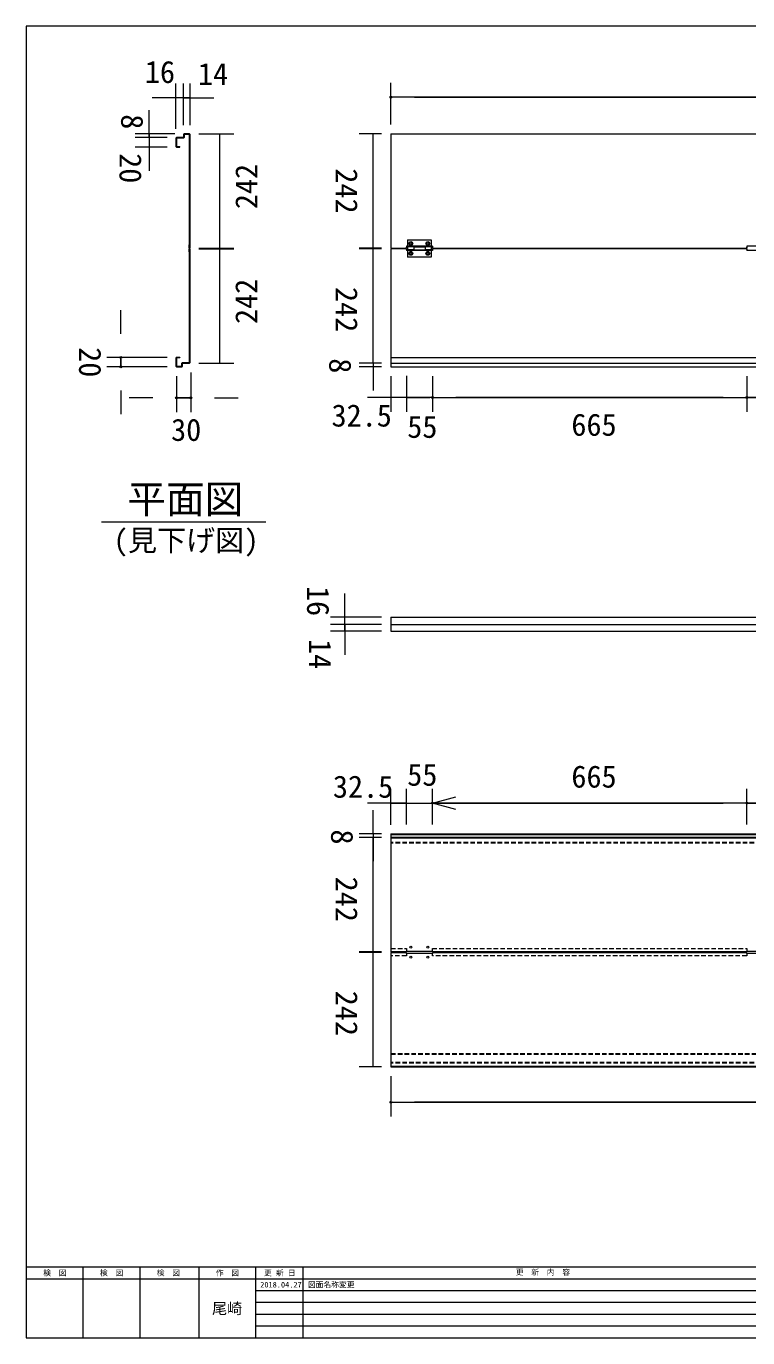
# Model space of a CAD drawing. Units: millimetres, scale not verified. Extents: x -2012 to 2012, y -1388 to 1388.
# Drawn here: x -2012 to -486, y -1388 to 1388 of the extents above; entities that cross this region are included whole.
import ezdxf
from ezdxf.enums import TextEntityAlignment as Align

# ---------------------------------------------------------------- set-up
doc = ezdxf.new("R2010")
doc.units = ezdxf.units.MM
doc.header["$LTSCALE"] = 8
doc.header["$PDMODE"] = 32
doc.header["$PDSIZE"] = 4
doc.linetypes.add('DASHED1', pattern=[1.8, 1.2, -0.6])
for name, color, linetype, lineweight in [('0-0_(3m)幅広ｺｰﾅｰ', 7, 'Continuous', 9), ('0-1_0', 7, 'Continuous', 9), ('0-5_図面枠', 7, 'Continuous', 9)]:
    doc.layers.add(name, color=color, linetype=linetype, lineweight=lineweight)
doc.styles.add('ＭＳ ゴシック', font='')
doc.styles.get('ＭＳ ゴシック').set_extended_font_data('MS Gothic')

msp = doc.modelspace()

# ---------------------------------------------------------------- linework, layer by layer
at = {"layer": '0-0_(3m)幅広ｺｰﾅｰ'}
for p, q in [((-2012.5, 1387.5), (-2012.5, -1387.5)), ((-1695.871, 1150.462), (-1694.671, 1150.462)), ((-1695.871, 1150.462), (-1695.871, 1133.244)), ((-1694.671, 1150.462), (-1694.671, 1133.244)), ((-1694.48, 1151.853), (-1694.48, 1150.653)), ((-1680.062, 1151.853), (-1694.48, 1151.853)), ((-1680.062, 1150.653), (-1694.48, 1150.653)), ((-1680.062, 1151.853), (-1680.062, 1150.653)), ((-1679.871, 1158.462), (-1678.671, 1158.462)), ((-1679.871, 1158.462), (-1679.871, 1152.044)), ((-1679.871, 1152.044), (-1678.671, 1152.044)), ((-1678.671, 1158.462), (-1678.671, 1152.044)), ((-1678.48, 1159.853), (-1678.48, 1158.653)), ((-1667.262, 1159.853), (-1678.48, 1159.853)), ((-1667.262, 1158.653), (-1678.48, 1158.653)), ((-1667.262, 1158.653), (-1667.262, 1159.853)), ((-1667.071, 1158.462), (-1665.871, 1158.462)), ((-1667.071, 919.058), (-1667.071, 1158.462)), ((-1665.871, 919.058), (-1665.871, 1158.462)), ((-1240.873, 1159.853), (-1240.873, 917.853)), ((-1240.873, 1159.853), (1759.127, 1159.853)), ((-1694.671, 1133.244), (-1695.871, 1133.244)), ((-1694.48, 1133.053), (-1687.871, 1133.053)), ((-1694.48, 1133.053), (-1694.48, 1131.853)), ((-1668.282, 924.853), (-1667.082, 924.853)), ((-1667.082, 924.853), (-1667.082, 919.058)), ((-1665.871, 919.058), (-1667.071, 919.058)), ((-1240.873, 917.853), (-1208.373, 917.853)), ((-1208.373, 916.853), (-1240.873, 916.853)), ((-1240.873, 916.853), (-1240.873, 666.853)), ((-1208.373, 921.853), (-1208.373, 917.853)), ((-1153.373, 921.853), (-1208.373, 921.853)), ((-1208.373, 917.853), (-1208.373, 919.853)), ((-1208.373, 914.853), (-1208.373, 916.853)), ((-1208.373, 916.853), (-1208.373, 912.853)), ((-1205.873, 935.853), (-1205.873, 914.353)), ((-1205.873, 935.853), (-1155.873, 935.853)), ((-1155.873, 920.853), (-1205.873, 920.853)), ((-1192.873, 920.853), (-1192.873, 913.853)), ((-1168.873, 920.353), (-1192.873, 920.353)), ((-1168.873, 920.853), (-1168.873, 913.853)), ((-1155.873, 935.853), (-1155.873, 914.353)), ((-1153.373, 921.853), (-1153.373, 917.853)), ((-1153.373, 919.853), (-1153.373, 917.853)), ((-1153.373, 917.853), (-488.373, 917.853)), ((-488.373, 916.853), (-1153.373, 916.853)), ((-1153.373, 916.853), (-1153.373, 914.853)), ((-1153.373, 916.853), (-1153.373, 912.853)), ((-488.373, 921.853), (-488.373, 917.853)), ((-433.373, 921.853), (-488.373, 921.853)), ((-488.373, 917.853), (-488.373, 919.853)), ((-488.373, 914.853), (-488.373, 916.853)), ((-488.373, 916.853), (-488.373, 912.853)), ((-1668.282, 909.853), (-1667.082, 909.853)), ((-1667.082, 915.648), (-1667.082, 909.853)), ((-1667.071, 915.648), (-1665.871, 915.648)), ((-1667.071, 676.244), (-1667.071, 915.648)), ((-1665.871, 676.244), (-1665.871, 915.648)), ((-1153.373, 912.853), (-1208.373, 912.853)), ((-1192.873, 914.353), (-1205.873, 914.353)), ((-1155.873, 913.853), (-1205.873, 913.853)), ((-1205.873, 913.853), (-1205.873, 898.853)), ((-1155.873, 898.853), (-1205.873, 898.853)), ((-1155.873, 914.353), (-1168.873, 914.353)), ((-1155.873, 913.853), (-1155.873, 898.853)), ((-433.373, 912.853), (-488.373, 912.853)), ((-1695.871, 685.462), (-1694.671, 685.462)), ((-1695.871, 685.462), (-1695.871, 668.244)), ((-1694.671, 668.244), (-1695.871, 668.244)), ((-1694.671, 685.462), (-1694.671, 668.244)), ((-1694.48, 686.853), (-1694.48, 685.653)), ((-1687.871, 686.853), (-1694.48, 686.853)), ((-1687.871, 685.653), (-1694.48, 685.653)), ((-1694.48, 668.053), (-1683.262, 668.053)), ((-1687.871, 686.853), (-1687.871, 685.653)), ((-1683.262, 668.053), (-1683.262, 666.853)), ((-1683.071, 674.662), (-1681.871, 674.662)), ((-1683.071, 668.244), (-1683.071, 674.662)), ((-1681.681, 676.053), (-1667.262, 676.053)), ((-1681.681, 676.053), (-1681.681, 674.853)), ((-1681.681, 674.853), (-1667.262, 674.853)), ((-1667.262, 674.853), (-1667.262, 676.053)), ((-1665.871, 676.244), (-1667.071, 676.244)), ((-1240.873, 686.853), (1759.127, 686.853)), ((-1240.873, 674.853), (1759.127, 674.853)), ((-1240.873, 666.853), (1759.127, 666.853)), ((-1240.873, 137.514), (1759.127, 137.514)), ((-1240.873, 137.514), (-1240.873, 107.514)), ((-1240.873, 121.514), (1759.127, 121.514)), ((-1240.873, 107.514), (1759.127, 107.514)), ((-1240.873, -321.179), (-1240.873, -571.179)), ((-1240.873, -321.179), (1759.127, -321.179)), ((-1240.873, -322.57), (1759.127, -322.57)), ((-1240.873, -328.988), (1759.127, -328.988)), ((1759.127, -329.179), (-1240.873, -329.179)), ((1759.127, -330.57), (-1240.873, -330.57)), ((-1240.873, -569.974), (-1208.373, -569.974)), ((-1240.873, -571.179), (-1208.373, -571.179)), ((-1208.373, -572.179), (-1240.873, -572.179)), ((-1240.873, -572.179), (-1240.873, -814.179)), ((-1208.373, -573.384), (-1240.873, -573.384)), ((-1208.373, -571.179), (-1208.373, -569.179)), ((-1208.373, -569.179), (-1153.373, -569.179)), ((-1208.373, -574.179), (-1208.373, -572.179)), ((-1153.373, -574.179), (-1208.373, -574.179)), ((-1153.373, -569.179), (-1153.373, -571.179)), ((-1153.373, -569.974), (-488.373, -569.974)), ((-1153.373, -571.179), (-488.373, -571.179)), ((-488.373, -572.179), (-1153.373, -572.179)), ((-1153.373, -572.179), (-1153.373, -574.179)), ((-488.373, -573.384), (-1153.373, -573.384)), ((-488.373, -571.179), (-488.373, -569.179)), ((-488.373, -569.179), (-433.373, -569.179)), ((-488.373, -574.179), (-488.373, -572.179)), ((-433.373, -574.179), (-488.373, -574.179)), ((-1240.873, -812.788), (1759.127, -812.788))]:
    msp.add_line(p, q, dxfattribs=at)
at = {"layer": '0-0_(3m)幅広ｺｰﾅｰ', "linetype": 'DASHED1'}
for p, q in [((-1694.671, 1150.462), (-1695.871, 1150.462)), ((-1694.48, 1150.653), (-1694.48, 1151.853)), ((-1680.062, 1150.653), (-1680.062, 1151.853)), ((-1678.671, 1158.462), (-1679.871, 1158.462)), ((-1678.671, 1152.044), (-1679.871, 1152.044)), ((-1678.48, 1158.653), (-1678.48, 1159.853)), ((-1667.262, 1159.853), (-1667.262, 1158.653)), ((-1665.871, 1158.462), (-1667.071, 1158.462)), ((-1695.871, 1133.244), (-1694.671, 1133.244)), ((-1694.48, 1131.853), (-1694.48, 1133.053)), ((-1667.082, 919.058), (-1668.282, 919.058)), ((-1667.071, 930.102), (-1665.871, 930.102)), ((-1665.871, 925.602), (-1667.071, 925.602)), ((-1665.871, 919.853), (-1667.071, 919.853)), ((-1667.071, 919.058), (-1665.871, 919.058)), ((-1668.282, 915.648), (-1667.082, 915.648)), ((-1665.871, 915.648), (-1667.071, 915.648)), ((-1665.871, 914.853), (-1667.071, 914.853)), ((-1667.071, 909.102), (-1665.871, 909.102)), ((-1665.871, 904.602), (-1667.071, 904.602)), ((-1694.671, 685.462), (-1695.871, 685.462)), ((-1695.871, 668.244), (-1694.671, 668.244)), ((-1694.48, 685.653), (-1694.48, 686.853)), ((-1694.48, 666.853), (-1694.48, 668.053)), ((-1683.262, 666.853), (-1683.262, 668.053)), ((-1681.871, 674.662), (-1683.071, 674.662)), ((-1681.871, 668.244), (-1683.071, 668.244)), ((-1681.681, 674.853), (-1681.681, 676.053)), ((-1667.262, 676.053), (-1667.262, 674.853)), ((-1667.071, 676.244), (-1665.871, 676.244)), ((-1240.873, -322.379), (1759.127, -322.379)), ((-1240.873, -322.57), (1759.127, -322.57)), ((-1240.873, -328.988), (1759.127, -328.988)), ((1759.127, -330.379), (-1240.873, -330.379)), ((1759.127, -330.57), (-1240.873, -330.57)), ((1759.127, -339.788), (-1240.873, -339.788)), ((1759.127, -339.979), (-1240.873, -339.979)), ((1759.127, -341.179), (-1240.873, -341.179)), ((-1240.873, -564.179), (-1208.373, -564.179)), ((-1240.873, -569.974), (-1208.373, -569.974)), ((-1240.873, -569.979), (-1208.373, -569.979)), ((-1208.373, -573.379), (-1240.873, -573.379)), ((-1208.373, -573.384), (-1240.873, -573.384)), ((-1208.373, -579.179), (-1240.873, -579.179)), ((-1208.373, -564.179), (-1208.373, -569.179)), ((-1208.373, -574.179), (-1208.373, -579.179)), ((-1153.373, -569.179), (-1153.373, -564.179)), ((-1153.373, -564.179), (-488.373, -564.179)), ((-1153.373, -569.974), (-488.373, -569.974)), ((-1153.373, -569.979), (-488.373, -569.979)), ((-488.373, -573.379), (-1153.373, -573.379)), ((-488.373, -573.384), (-1153.373, -573.384)), ((-488.373, -564.179), (-488.373, -569.179)), ((-488.373, -574.179), (-488.373, -579.179)), ((-1240.873, -786.179), (1759.127, -786.179)), ((-1240.873, -787.379), (1759.127, -787.379)), ((-1240.873, -787.57), (1759.127, -787.57)), ((1759.127, -804.788), (-1240.873, -804.788)), ((1759.127, -804.979), (-1240.873, -804.979)), ((1759.127, -806.179), (-1240.873, -806.179)), ((1759.127, -806.37), (-1240.873, -806.37)), ((-1240.873, -812.788), (1759.127, -812.788)), ((-1240.873, -812.979), (1759.127, -812.979))]:
    msp.add_line(p, q, dxfattribs=at)
at = {"layer": '0-0_(3m)幅広ｺｰﾅｰ'}
for points in [[(-1694.48, 1131.853), (-1687.871, 1131.853), (-1687.871, 1133.053)], [(-1668.282, 924.853), (-1668.282, 919.058), (-1667.082, 919.058)], [(-1667.082, 915.648), (-1668.282, 915.648), (-1668.282, 909.853)], [(-1694.48, 668.053), (-1694.48, 666.853), (-1683.262, 666.853)], [(-1683.071, 668.244), (-1681.871, 668.244), (-1681.871, 674.662)], [(-1240.873, -814.179), (1759.127, -814.179), (1759.127, -572.179)]]:
    msp.add_lwpolyline(points, dxfattribs=at)
at = {"layer": '0-0_(3m)幅広ｺｰﾅｰ', "linetype": 'DASHED1'}
msp.add_lwpolyline([(-488.373, -579.179), (-1153.373, -579.179), (-1153.373, -574.179)], dxfattribs=at)
at = {"layer": '0-0_(3m)幅広ｺｰﾅｰ'}
for centre, radius in [((-1198.873, 927.853), 4), ((-1198.873, 927.853), 2.25), ((-1162.873, 927.853), 4), ((-1162.873, 927.853), 2.25), ((-1198.873, 906.853), 4), ((-1198.873, 906.853), 2.25), ((-1162.873, 906.853), 4), ((-1162.873, 906.853), 2.25), ((-1198.873, -561.179), 2.25), ((-1198.873, -582.179), 2.25), ((-1162.873, -561.179), 2.25), ((-1162.873, -582.179), 2.25)]:
    msp.add_circle(centre, radius, dxfattribs=at)
for centre, radius, start, end in [((-1694.481, 1150.462), 1.391, 90, 180), ((-1694.481, 1150.462), 0.191, 90, 180), ((-1680.062, 1152.044), 0.191, 270, 0), ((-1680.062, 1152.044), 1.391, 270, 0), ((-1678.481, 1158.462), 1.391, 90, 180), ((-1678.481, 1158.462), 0.191, 90, 180), ((-1667.262, 1158.462), 1.391, 0, 90), ((-1667.262, 1158.462), 0.191, 0, 90), ((-1694.481, 1133.244), 1.391, 180, 270), ((-1694.481, 1133.244), 0.191, 180, 270), ((-1667.077, 919.058), 1.205, 180, 0), ((-1667.077, 915.648), 1.205, 0, 180), ((-1667.077, 919.058), 0.0048, 180, 0), ((-1667.077, 915.648), 0.0048, 0, 180), ((-1694.481, 685.462), 1.391, 90, 180), ((-1694.481, 668.244), 1.391, 180, 270), ((-1694.481, 685.462), 0.191, 90, 180), ((-1694.481, 668.244), 0.191, 180, 270), ((-1683.262, 668.244), 0.191, 270, 0), ((-1683.262, 668.244), 1.391, 270, 0), ((-1681.681, 674.662), 1.391, 90, 180), ((-1681.681, 674.662), 0.191, 90, 180), ((-1667.262, 676.244), 0.191, 270, 0), ((-1667.262, 676.244), 1.391, 270, 0)]:
    msp.add_arc(centre, radius, start, end, dxfattribs=at)
at = {"layer": '0-1_0'}
for p, q in [((-1695.871, 1170.462), (-1695.871, 1266.108)), ((-1679.871, 1178.462), (-1679.871, 1266.108)), ((-1679.871, 1178.462), (-1679.871, 1266.108)), ((-1665.871, 1178.462), (-1665.871, 1266.108)), ((-1240.873, 1179.853), (-1240.873, 1267.499)), ((-1695.871, 1236.108), (-1745.871, 1236.108)), ((-1679.871, 1236.108), (-1729.871, 1236.108)), ((-1679.871, 1236.108), (-1695.871, 1236.108)), ((-1679.871, 1236.108), (-1629.871, 1236.108)), ((-1665.871, 1236.108), (-1679.871, 1236.108)), ((-1665.871, 1236.108), (-1615.871, 1236.108)), ((1759.127, 1237.499), (-1240.873, 1237.499)), ((-1190.873, 1237.499), (1709.127, 1237.499)), ((-1752.126, 1159.853), (-1752.126, 1209.853)), ((-1752.126, 1151.853), (-1752.126, 1201.853)), ((-1698.48, 1159.853), (-1782.126, 1159.853)), ((-1714.48, 1151.853), (-1782.126, 1151.853)), ((-1714.48, 1151.853), (-1782.126, 1151.853)), ((-1752.126, 1159.853), (-1752.126, 1151.853)), ((-1752.126, 1151.853), (-1752.126, 1101.853)), ((-1752.126, 1151.853), (-1752.126, 1131.853)), ((-1647.262, 1159.853), (-1573.439, 1159.853)), ((-1603.439, 1159.853), (-1603.439, 917.853)), ((-1260.873, 1159.853), (-1308.519, 1159.853)), ((-1278.519, 917.853), (-1278.519, 1159.853)), ((-1714.48, 1131.853), (-1782.126, 1131.853)), ((-1752.126, 1131.853), (-1752.126, 1081.853)), ((-1647.262, 916.853), (-1573.439, 916.853)), ((-1647.077, 917.853), (-1573.439, 917.853)), ((-1603.439, 916.853), (-1603.439, 674.853)), ((-1260.873, 917.853), (-1308.519, 917.853)), ((-1260.873, 916.853), (-1308.519, 916.853)), ((-1278.519, 674.853), (-1278.519, 916.853)), ((-1812.126, 736.853), (-1812.126, 786.853)), ((-1278.519, 674.853), (-1278.519, 724.853)), ((-1714.48, 686.853), (-1842.126, 686.853)), ((-1714.48, 666.853), (-1842.126, 666.853)), ((-1647.077, 674.853), (-1573.439, 674.853)), ((-1260.873, 674.853), (-1308.519, 674.853)), ((-1260.873, 674.853), (-1308.519, 674.853)), ((-1260.873, 666.853), (-1308.519, 666.853)), ((-1278.519, 674.853), (-1278.519, 666.853)), ((-1278.519, 666.853), (-1278.519, 616.853)), ((-1694.48, 646.853), (-1694.48, 571.03)), ((-1664.48, 654.853), (-1664.48, 571.03)), ((-1240.873, 646.853), (-1240.873, 571.74)), ((-1208.373, 647.548), (-1208.373, 571.74)), ((-1208.373, 646.853), (-1208.373, 571.74)), ((-1153.373, 646.853), (-1153.373, 571.748)), ((-1153.373, 646.845), (-1153.373, 571.74)), ((-488.373, 646.853), (-488.373, 571.748)), ((-488.373, 646.853), (-488.373, 571.748)), ((-1812.126, 616.853), (-1812.126, 566.853)), ((-1744.48, 601.03), (-1794.48, 601.03)), ((-1614.48, 601.03), (-1564.48, 601.03)), ((-1240.873, 601.74), (-1290.873, 601.74)), ((-1208.373, 601.74), (-1258.373, 601.74)), ((-1208.373, 601.74), (-1240.873, 601.74)), ((-1153.373, 601.74), (-1208.373, 601.74)), ((-1208.373, 601.74), (-1158.373, 601.74)), ((-1153.373, 601.748), (-488.373, 601.748)), ((-1153.373, 601.74), (-1103.373, 601.74)), ((-538.373, 601.748), (-1103.373, 601.748)), ((-538.373, 601.748), (-588.373, 601.748)), ((-1338.519, 137.514), (-1338.519, 187.514)), ((-1338.519, 121.514), (-1338.519, 171.514)), ((-1260.873, 137.514), (-1368.519, 137.514)), ((-1260.873, 121.514), (-1368.519, 121.514)), ((-1260.873, 121.514), (-1368.519, 121.514)), ((-1338.519, 121.514), (-1338.519, 137.514)), ((-1338.519, 121.514), (-1338.519, 71.514)), ((-1338.519, 107.514), (-1338.519, 121.514)), ((-1260.873, 107.514), (-1368.519, 107.514)), ((-1338.519, 107.514), (-1338.519, 57.514)), ((-1240.873, -301.874), (-1240.873, -226.066)), ((-1208.373, -301.171), (-1208.373, -226.066)), ((-1208.373, -301.179), (-1208.373, -226.066)), ((-1153.373, -301.179), (-1153.373, -226.066)), ((-1153.373, -301.179), (-1153.373, -226.074)), ((-488.373, -301.171), (-488.373, -226.066)), ((-488.373, -301.179), (-488.373, -226.074)), ((-1240.873, -256.066), (-1290.873, -256.066)), ((-1278.519, -321.179), (-1278.519, -271.179)), ((-1208.373, -256.066), (-1258.373, -256.066)), ((-1240.873, -256.066), (-1208.373, -256.066)), ((-1208.373, -256.066), (-1153.373, -256.066)), ((-1208.373, -256.066), (-1158.373, -256.066)), ((-1153.373, -256.066), (-1103.373, -256.066)), ((-488.373, -256.074), (-1153.373, -256.074)), ((-1103.373, -256.066), (-1053.373, -256.066)), ((-1103.373, -256.074), (-538.373, -256.074)), ((-538.373, -256.066), (-588.373, -256.066)), ((-1260.873, -321.179), (-1308.519, -321.179)), ((-1260.873, -329.179), (-1308.519, -329.179)), ((-1260.873, -329.179), (-1308.519, -329.179)), ((-1278.519, -321.179), (-1278.519, -329.179)), ((-1278.519, -329.179), (-1278.519, -379.179)), ((-1278.519, -571.179), (-1278.519, -329.179)), ((-1260.873, -571.179), (-1308.519, -571.179)), ((-1260.873, -572.179), (-1308.519, -572.179)), ((-1278.519, -814.179), (-1278.519, -572.179)), ((-1260.873, -814.179), (-1308.519, -814.179)), ((-1240.873, -834.179), (-1240.873, -919.284)), ((-1240.873, -889.284), (1759.127, -889.284)), ((1709.127, -889.284), (-1190.873, -889.284))]:
    msp.add_line(p, q, dxfattribs=at)
for points in [[(-1812.126, 686.853), (-1812.126, 666.853), (-1812.126, 686.853)], [(-1694.48, 601.03), (-1664.48, 601.03), (-1694.48, 601.03)], [(-433.373, 601.748), (-488.373, 601.748), (-433.373, 601.748)], [(-1103.373, -269.463), (-1153.373, -256.066), (-1103.373, -242.669)], [(-488.373, -256.066), (-433.373, -256.066), (-488.373, -256.066)]]:
    msp.add_lwpolyline(points, dxfattribs=at)
for p in [(-1240.873, 1237.499), (-1812.126, 686.853), (-1812.126, 666.853), (-1694.48, 601.03), (-1664.48, 601.03), (-1153.373, 601.748), (-488.373, 601.748), (-1153.373, -256.074), (-488.373, -256.066), (-488.373, -256.074), (-1240.873, -889.284)]:
    msp.add_point(p, dxfattribs=at)
at = {"layer": '0-5_図面枠'}
for p, q in [((-1853.211, 338.661), (-1505.75, 338.661)), ((-2012.5, -1237.5), (2012.5, -1237.5)), ((-1892.5, -1237.5), (-1892.5, -1387.5)), ((-1772.5, -1237.5), (-1772.5, -1387.5)), ((-1647.5, -1237.5), (-1647.5, -1387.5)), ((-1527.5, -1237.5), (-1527.5, -1387.5)), ((-1427.5, -1237.5), (-1427.5, -1387.5)), ((-2012.5, -1262.5), (-417.5, -1262.5)), ((-1527.5, -1287.5), (-417.5, -1287.5)), ((-1527.5, -1312.5), (-417.5, -1312.5)), ((-1527.5, -1337.5), (-417.5, -1337.5)), ((-1527.5, -1362.5), (-417.5, -1362.5))]:
    msp.add_line(p, q, dxfattribs=at)
for points in [[(-2012.5, -1387.5), (2012.5, -1387.5), (2012.5, 1387.5), (-2012.5, 1387.5)], [(-2012.5, 1387.5), (-2012.5, -1237.5), (2012.5, -1237.5)]]:
    msp.add_lwpolyline(points, dxfattribs=at)

# ---------------------------------------------------------------- texts
at = {"layer": '0-1_0', "color": 2, "style": 'ＭＳ ゴシック'}
for s, p in [('16', (-1761.546, 1253.239)), ('14', (-1649.288, 1248.898)), ('32.5', (-1366.686, 526.381)), ('30', (-1706.08, 496.04)), ('55', (-1206.473, 502.498)), ('665', (-859.273, 506.856)), ('55', (-1206.545, -233.625)), ('665', (-859.273, -237.557)), ('32.5', (-1363.818, -258.922))]:
    msp.add_text(s, height=46.92, dxfattribs=at).set_placement(p, align=Align.BOTTOM_LEFT)
for s, rotation, p in [('8', 270, (-1825.717, 1201.29)), ('20', 270, (-1829.268, 1118.981)), ('242', 90, (-1509.347, 1000.453)), ('242', 270, (-1372.197, 1086.868)), ('242', 90, (-1509.459, 757.453)), ('242', 270, (-1372.197, 835.868)), ('20', 270, (-1914.772, 708.453)), ('8', 270, (-1385.593, 684.965)), ('16', 270, (-1432.45, 203.189)), ('14', 270, (-1428.11, 90.93)), ('8', 270, (-1381.57, -311.972)), ('242', 270, (-1372.272, -411.779)), ('242', 270, (-1372.197, -653.164))]:
    msp.add_text(s, height=46.92, rotation=rotation, dxfattribs=at).set_placement(p, align=Align.BOTTOM_LEFT)
at = {"layer": '0-5_図面枠', "style": 'ＭＳ ゴシック'}
for s, height, p in [('平面図', 60.06, (-1798.916, 338.719)), ('(見下げ図)', 45.04, (-1827.873, 263.8)), ('検\u3000図', 11.73, (-1976.5, -1259.6)), ('検\u3000図', 11.73, (-1856.5, -1259.6)), ('検\u3000図', 11.73, (-1736.5, -1259.6)), ('作\u3000図', 11.73, (-1611.5, -1259.6)), ('更 新 日', 11.73, (-1509.5, -1259.6)), ('更\u3000新\u3000内\u3000容', 11.73, (-976.974, -1258.063)), ('2018.04.27', 11.73, (-1517.5, -1284.6)), ('図面名称変更', 11.73, (-1416.606, -1284.6)), ('尾崎', 23.46, (-1619.5, -1344.2))]:
    msp.add_text(s, height=height, dxfattribs=at).set_placement(p, align=Align.BOTTOM_LEFT)

doc.saveas('drawing.dxf')
